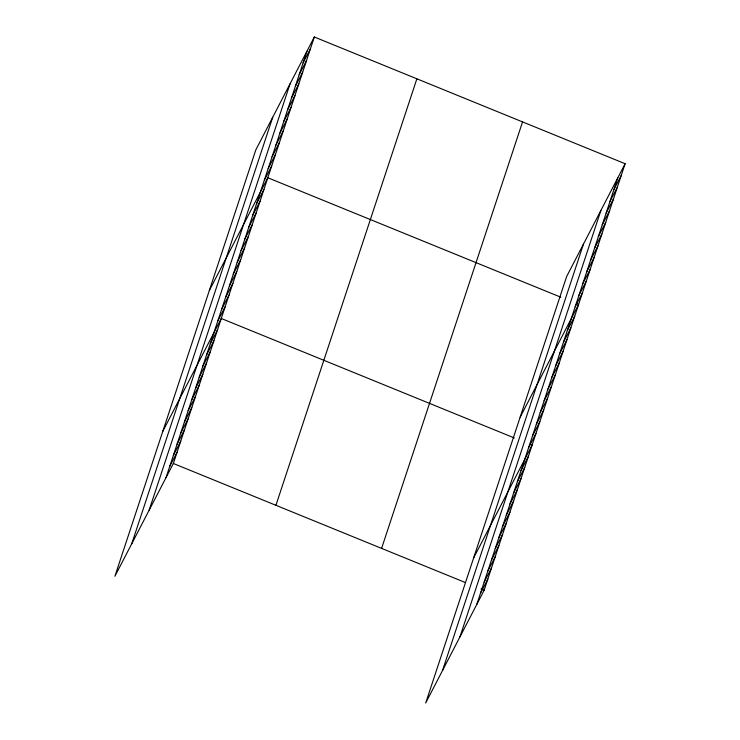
<?xml version="1.0" encoding="UTF-8"?>
<svg xmlns="http://www.w3.org/2000/svg" width="740" height="740" viewBox="0 0 740 740"><rect width="100%" height="100%" fill="white"/><g stroke="black" fill="none" stroke-linecap="round" stroke-linejoin="round"><path stroke-width="1.11" d="M131.748 543.743L272.718 117.262M149.129 510.212L290.099 83.731M166.001 477.67L306.961 51.19M314.315 37L255.846 149.804L114.885 576.284L173.354 463.481L314.315 37L625.115 163.716L484.154 590.196L425.685 703L566.646 276.519L625.115 163.716M275.918 505.3L416.879 78.819M381.59 548.386L522.551 121.906M442.548 670.459L583.518 243.978M459.929 636.927L600.899 210.447M476.801 604.386L617.761 177.905M303.086 62.919L310.439 48.729M299.21 74.648L306.564 60.458M295.334 86.376L302.688 72.187M291.458 98.106L298.812 83.916M287.582 109.825L294.936 95.645M283.707 121.554L291.061 107.374M279.831 133.283L287.185 119.094M275.955 145.012L283.309 130.823M272.07 156.741L279.433 142.552M268.195 168.47L275.548 154.281M264.319 180.199L271.673 166.01M209.328 290.543L267.797 177.739L560.809 297.203M256.567 203.657L263.921 189.468M252.692 215.386L260.045 201.197M248.816 227.115L256.17 212.926M244.94 238.844L252.294 224.655M241.064 250.573L248.418 236.384M237.189 262.293L244.542 248.113M233.313 274.022L240.667 259.832M229.428 285.751L236.791 271.562M225.552 297.48L232.906 283.291M221.676 309.209L229.03 295.019M217.801 320.938L225.154 306.749M162.809 431.281L221.279 318.478L514.291 437.941M210.243 343.822L217.597 329.633M206.553 354.978L213.906 340.789M202.862 366.124L210.215 351.944M199.18 377.28L206.534 363.09M195.49 388.435L202.843 374.246M191.808 399.591L199.162 385.401M188.117 410.746L195.471 396.557M184.427 421.902L191.79 407.712M180.745 433.057L188.099 418.868M177.054 444.204L184.408 430.023M173.373 455.359L180.727 441.17M169.682 466.514L177.036 452.325M613.885 189.634L621.239 175.445M610.01 201.363L617.364 187.174M606.134 213.092L613.488 198.903M602.258 224.821L609.612 210.632M598.383 236.55L605.736 222.361M594.507 248.279L601.861 234.09M590.631 260.008L597.985 245.819M586.755 271.737L594.109 257.548M582.87 283.466L590.233 269.277M578.995 295.186L586.348 281.006M575.119 306.915L582.473 292.726M520.127 417.258L578.597 304.454L576.506 303.604M567.367 330.373L574.721 316.183M563.491 342.102L570.845 327.913M559.616 353.831L566.97 339.642M555.74 365.56L563.094 351.371M551.864 377.289L559.218 363.1M547.989 389.018L555.342 374.829M544.113 400.747L551.466 386.558M540.228 412.476L547.591 398.286M536.352 424.205L543.706 410.016M532.476 435.925L539.83 421.745M528.601 447.654L535.954 433.464M473.609 557.997L532.079 445.193L529.988 444.342M521.034 470.538L528.397 456.349M517.352 481.694L524.706 467.504M513.662 492.849L521.015 478.66M509.98 504.005L517.334 489.815M506.29 515.16L513.643 500.971M502.608 526.307L509.962 512.126M498.917 537.462L506.271 523.273M495.227 548.618L502.59 534.428M491.545 559.773L498.899 545.584M487.854 570.929L495.208 556.739M484.173 582.084L491.526 567.895M480.482 593.24L487.836 579.05M173.354 463.481L465.312 582.519M481.009 588.92L484.154 590.196"/></g></svg>
